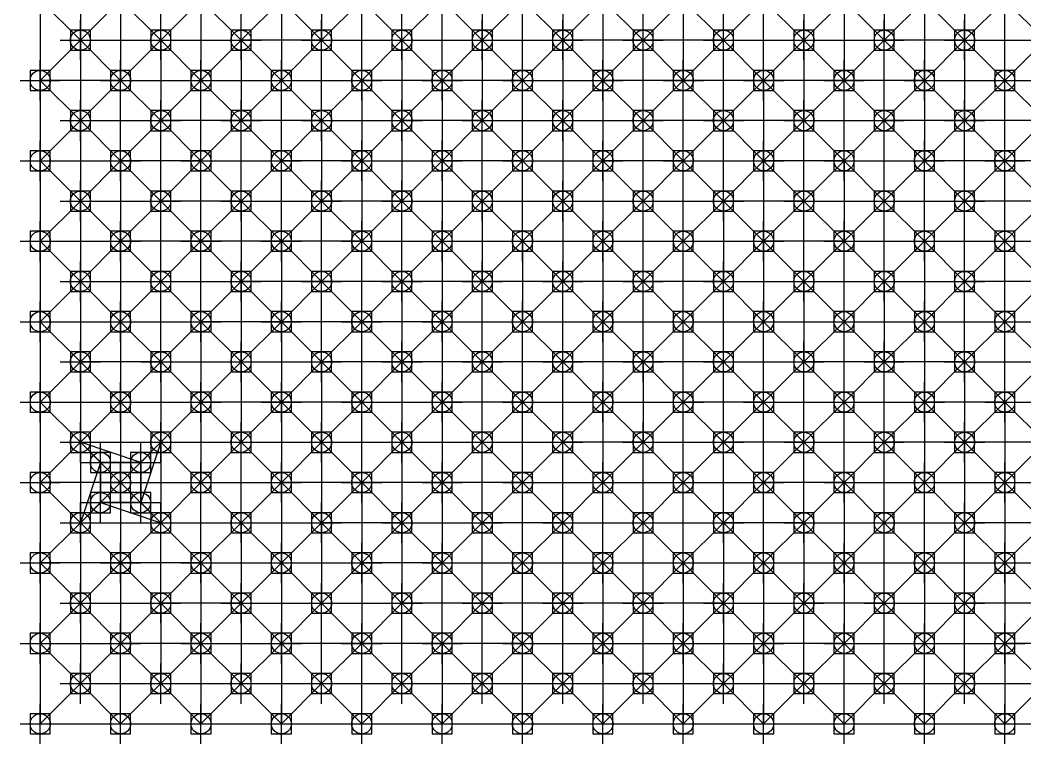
# Model space of a CAD drawing. Header units: inches. Extents: x -4 to 98, y -12 to 138.
# Drawn here: x -4 to 46, y -12 to 24 of the extents above; entities that cross this region are included whole.
import ezdxf

# ---------------------------------------------------------------- set-up
doc = ezdxf.new("R2010")
doc.units = ezdxf.units.IN
doc.header["$MEASUREMENT"] = 0
doc.header["$PDMODE"] = 98
doc.header["$PDSIZE"] = 1
doc.layers.add('AM_2', color=5, linetype='Continuous', lineweight=30)

msp = doc.modelspace()

# ---------------------------------------------------------------- linework, layer by layer
at = {"layer": 'AM_2', "color": 2}
for p, q in [((-1, 27, 10), (-1, 23, 10)), ((3, 23, 10), (3, 27, 10)), ((7, 23, 10), (7, 27, 10)), ((11, 27, 10), (11, 23, 10)), ((15, 23, 10), (15, 27, 10)), ((19, 27, 10), (19, 23, 10)), ((23, 27, 10), (23, 23, 10)), ((27, 23, 10), (27, 27, 10)), ((31, 23, 10), (31, 27, 10)), ((35, 27, 10), (35, 23, 10)), ((39, 27, 10), (39, 23, 10)), ((43, 27, 10), (43, 23, 10)), ((-1, 23, 10), (-1, 19, 10)), ((-1, 23, 10), (3, 23, 10)), ((3, 23, 10), (3, 19, 10)), ((3, 23, 10), (7, 23, 10)), ((11, 23, 10), (7, 23, 10)), ((7, 23, 10), (7, 19, 10)), ((11, 23, 10), (15, 23, 10)), ((11, 19, 10), (11, 23, 10)), ((15, 23, 10), (15, 19, 10)), ((15, 23, 10), (19, 23, 10)), ((19, 23, 10), (19, 19, 10)), ((19, 23, 10), (23, 23, 10)), ((27, 23, 10), (23, 23, 10)), ((23, 23, 10), (23, 19, 10)), ((31, 23, 10), (27, 23, 10)), ((27, 19, 10), (27, 23, 10)), ((31, 23, 10), (35, 23, 10)), ((31, 19, 10), (31, 23, 10)), ((35, 23, 10), (35, 19, 10)), ((35, 23, 10), (39, 23, 10)), ((43, 23, 10), (39, 23, 10)), ((39, 19, 10), (39, 23, 10)), ((43, 23, 10), (43, 19, 10)), ((43, 23, 10), (47, 23, 10)), ((-1, 19, 10), (-1, 15, 10)), ((-1, 19, 10), (3, 19, 10)), ((7, 19, 10), (3, 19, 10)), ((3, 15, 10), (3, 19, 10)), ((11, 19, 10), (7, 19, 10)), ((7, 15, 10), (7, 19, 10)), ((11, 19, 10), (11, 15, 10)), ((11, 19, 10), (15, 19, 10)), ((19, 19, 10), (15, 19, 10)), ((15, 19, 10), (15, 15, 10)), ((19, 19, 10), (23, 19, 10)), ((19, 15, 10), (19, 19, 10)), ((23, 19, 10), (23, 15, 10)), ((23, 19, 10), (27, 19, 10)), ((31, 19, 10), (27, 19, 10)), ((27, 15, 10), (27, 19, 10)), ((35, 19, 10), (31, 19, 10)), ((31, 15, 10), (31, 19, 10)), ((35, 19, 10), (39, 19, 10)), ((35, 15, 10), (35, 19, 10)), ((43, 19, 10), (39, 19, 10)), ((39, 15, 10), (39, 19, 10)), ((47, 19, 10), (43, 19, 10)), ((43, 15, 10), (43, 19, 10)), ((-1, 15, 10), (-1, 11, 10)), ((-1, 15, 10), (3, 15, 10)), ((7, 15, 10), (3, 15, 10)), ((3, 11, 10), (3, 15, 10)), ((7, 15, 10), (7, 11, 10)), ((7, 15, 10), (11, 15, 10)), ((15, 15, 10), (11, 15, 10)), ((11, 11, 10), (11, 15, 10)), ((15, 15, 10), (19, 15, 10)), ((15, 11, 10), (15, 15, 10)), ((19, 15, 10), (19, 11, 10)), ((19, 15, 10), (23, 15, 10)), ((23, 15, 10), (23, 11, 10)), ((23, 15, 10), (27, 15, 10)), ((27, 15, 10), (31, 15, 10)), ((27, 11, 10), (27, 15, 10)), ((35, 15, 10), (31, 15, 10)), ((31, 15, 10), (31, 11, 10)), ((35, 15, 10), (39, 15, 10)), ((35, 11, 10), (35, 15, 10)), ((39, 15, 10), (43, 15, 10)), ((39, 11, 10), (39, 15, 10)), ((47, 15, 10), (43, 15, 10)), ((43, 11, 10), (43, 15, 10)), ((-1, 11, 10), (-1, 7, 10)), ((-1, 11, 10), (3, 11, 10)), ((3, 11, 10), (7, 11, 10)), ((3, 7, 10), (3, 11, 10)), ((11, 11, 10), (7, 11, 10)), ((7, 11, 10), (7, 7, 10)), ((15, 11, 10), (11, 11, 10)), ((11, 7, 10), (11, 11, 10)), ((19, 11, 10), (15, 11, 10)), ((15, 11, 10), (15, 7, 10)), ((23, 11, 10), (19, 11, 10)), ((19, 7, 10), (19, 11, 10)), ((27, 11, 10), (23, 11, 10)), ((23, 7, 10), (23, 11, 10)), ((31, 11, 10), (27, 11, 10)), ((27, 7, 10), (27, 11, 10)), ((31, 11, 10), (35, 11, 10)), ((31, 7, 10), (31, 11, 10)), ((35, 11, 10), (35, 7, 10)), ((35, 11, 10), (39, 11, 10)), ((39, 11, 10), (39, 7, 10)), ((39, 11, 10), (43, 11, 10)), ((47, 11, 10), (43, 11, 10)), ((43, 7, 10), (43, 11, 10)), ((3, 7, 10), (-1, 7, 10)), ((-1, 7, 10), (-1, 3, 10)), ((3, 7, 10), (3, 3, 10)), ((3, 7, 10), (7, 7, 10)), ((7, 7, 10), (7, 3, 10)), ((7, 7, 10), (11, 7, 10)), ((15, 7, 10), (11, 7, 10)), ((11, 7, 10), (11, 3, 10)), ((19, 7, 10), (15, 7, 10)), ((15, 7, 10), (15, 3, 10)), ((23, 7, 10), (19, 7, 10)), ((19, 3, 10), (19, 7, 10)), ((27, 7, 10), (23, 7, 10)), ((23, 3, 10), (23, 7, 10)), ((31, 7, 10), (27, 7, 10)), ((27, 7, 10), (27, 3, 10)), ((31, 7, 10), (35, 7, 10)), ((31, 3, 10), (31, 7, 10)), ((39, 7, 10), (35, 7, 10)), ((35, 3, 10), (35, 7, 10)), ((43, 7, 10), (39, 7, 10)), ((39, 3, 10), (39, 7, 10)), ((43, 7, 10), (43, 3, 10)), ((43, 7, 10), (47, 7, 10)), ((-1, 3, 10), (-1, -1, 10)), ((-1, 3, 10), (3, 3, 10)), ((3, 3, 10), (3, -1, 10)), ((3, 3, 10), (7, 3, 10)), ((7, 3, 10), (11, 3, 10)), ((7, -1, 10), (7, 3, 10)), ((11, 3, 10), (11, -1, 10)), ((11, 3, 10), (15, 3, 10)), ((15, 3, 10), (15, -1, 10)), ((15, 3, 10), (19, 3, 10)), ((19, 3, 10), (23, 3, 10)), ((19, -1, 10), (19, 3, 10)), ((27, 3, 10), (23, 3, 10)), ((23, -1, 10), (23, 3, 10)), ((27, 3, 10), (31, 3, 10)), ((27, -1, 10), (27, 3, 10)), ((35, 3, 10), (31, 3, 10)), ((31, -1, 10), (31, 3, 10)), ((35, 3, 10), (39, 3, 10)), ((35, -1, 10), (35, 3, 10)), ((43, 3, 10), (39, 3, 10)), ((39, -1, 10), (39, 3, 10)), ((47, 3, 10), (43, 3, 10)), ((43, 3, 10), (43, -1, 10)), ((-1, -1, 10), (-1, -5, 10)), ((-1, -1, 10), (3, -1, 10)), ((3, -1, 10), (7, -1, 10)), ((3, -5, 10), (3, -1, 10)), ((7, -1, 10), (7, -5, 10)), ((7, -1, 10), (11, -1, 10)), ((15, -1, 10), (11, -1, 10)), ((11, -1, 10), (11, -5, 10)), ((15, -1, 10), (15, -5, 10)), ((15, -1, 10), (19, -1, 10)), ((23, -1, 10), (19, -1, 10)), ((19, -5, 10), (19, -1, 10)), ((23, -1, 10), (27, -1, 10)), ((23, -5, 10), (23, -1, 10)), ((27, -1, 10), (31, -1, 10)), ((27, -5, 10), (27, -1, 10)), ((35, -1, 10), (31, -1, 10)), ((31, -1, 10), (31, -5, 10)), ((35, -1, 10), (35, -5, 10)), ((35, -1, 10), (39, -1, 10)), ((39, -1, 10), (43, -1, 10)), ((39, -5, 10), (39, -1, 10)), ((47, -1, 10), (43, -1, 10)), ((43, -5, 10), (43, -1, 10)), ((-1, -5, 10), (-1, -9, 10)), ((-1, -5, 10), (3, -5, 10)), ((7, -5, 10), (3, -5, 10)), ((3, -5, 10), (3, -9, 10)), ((7, -5, 10), (7, -9, 10)), ((7, -5, 10), (11, -5, 10)), ((11, -5, 10), (15, -5, 10)), ((11, -9, 10), (11, -5, 10)), ((19, -5, 10), (15, -5, 10)), ((15, -9, 10), (15, -5, 10)), ((23, -5, 10), (19, -5, 10)), ((19, -9, 10), (19, -5, 10)), ((27, -5, 10), (23, -5, 10)), ((23, -9, 10), (23, -5, 10)), ((31, -5, 10), (27, -5, 10)), ((27, -9, 10), (27, -5, 10)), ((31, -5, 10), (31, -9, 10)), ((31, -5, 10), (35, -5, 10)), ((39, -5, 10), (35, -5, 10)), ((35, -9, 10), (35, -5, 10)), ((39, -5, 10), (43, -5, 10)), ((39, -9, 10), (39, -5, 10)), ((47, -5, 10), (43, -5, 10)), ((43, -9, 10), (43, -5, 10)), ((-1, -9, 10), (3, -9, 10)), ((3, -9, 10), (7, -9, 10)), ((7, -9, 10), (11, -9, 10)), ((11, -9, 10), (15, -9, 10)), ((15, -9, 10), (19, -9, 10)), ((19, -9, 10), (23, -9, 10)), ((23, -9, 10), (27, -9, 10)), ((27, -9, 10), (31, -9, 10)), ((31, -9, 10), (35, -9, 10)), ((35, -9, 10), (39, -9, 10)), ((39, -9, 10), (43, -9, 10)), ((43, -9, 10), (47, -9, 10))]:
    msp.add_line(p, q, dxfattribs=at)
at = {"layer": 'AM_2', "color": 1}
for p, q in [((-1, 23, 10), (-3, 25, 12)), ((1, 25, 12), (-1, 23, 10)), ((3, 23, 10), (1, 25, 12)), ((5, 25, 12), (3, 23, 10)), ((7, 23, 10), (5, 25, 12)), ((9, 25, 12), (7, 23, 10)), ((11, 23, 10), (9, 25, 12)), ((13, 25, 12), (11, 23, 10)), ((15, 23, 10), (13, 25, 12)), ((17, 25, 12), (15, 23, 10)), ((19, 23, 10), (17, 25, 12)), ((21, 25, 12), (19, 23, 10)), ((23, 23, 10), (21, 25, 12)), ((25, 25, 12), (23, 23, 10)), ((27, 23, 10), (25, 25, 12)), ((29, 25, 12), (27, 23, 10)), ((31, 23, 10), (29, 25, 12)), ((33, 25, 12), (31, 23, 10)), ((35, 23, 10), (33, 25, 12)), ((37, 25, 12), (35, 23, 10)), ((39, 23, 10), (37, 25, 12)), ((41, 25, 12), (39, 23, 10)), ((43, 23, 10), (41, 25, 12)), ((45, 25, 12), (43, 23, 10)), ((47, 23, 10), (45, 25, 12)), ((-1, 23, 10), (-3, 21, 12)), ((1, 21, 12), (-1, 23, 10)), ((3, 23, 10), (1, 21, 12)), ((5, 21, 12), (3, 23, 10)), ((7, 23, 10), (5, 21, 12)), ((9, 21, 12), (7, 23, 10)), ((11, 23, 10), (9, 21, 12)), ((13, 21, 12), (11, 23, 10)), ((15, 23, 10), (13, 21, 12)), ((17, 21, 12), (15, 23, 10)), ((19, 23, 10), (17, 21, 12)), ((21, 21, 12), (19, 23, 10)), ((23, 23, 10), (21, 21, 12)), ((25, 21, 12), (23, 23, 10)), ((27, 23, 10), (25, 21, 12)), ((29, 21, 12), (27, 23, 10)), ((31, 23, 10), (29, 21, 12)), ((33, 21, 12), (31, 23, 10)), ((35, 23, 10), (33, 21, 12)), ((37, 21, 12), (35, 23, 10)), ((39, 23, 10), (37, 21, 12)), ((41, 21, 12), (39, 23, 10)), ((43, 23, 10), (41, 21, 12)), ((45, 21, 12), (43, 23, 10)), ((47, 23, 10), (45, 21, 12)), ((-1, 19, 10), (-3, 21, 12)), ((1, 21, 12), (-1, 19, 10)), ((3, 19, 10), (1, 21, 12)), ((5, 21, 12), (3, 19, 10)), ((7, 19, 10), (5, 21, 12)), ((9, 21, 12), (7, 19, 10)), ((11, 19, 10), (9, 21, 12)), ((13, 21, 12), (11, 19, 10)), ((15, 19, 10), (13, 21, 12)), ((17, 21, 12), (15, 19, 10)), ((19, 19, 10), (17, 21, 12)), ((21, 21, 12), (19, 19, 10)), ((23, 19, 10), (21, 21, 12)), ((25, 21, 12), (23, 19, 10)), ((27, 19, 10), (25, 21, 12)), ((29, 21, 12), (27, 19, 10)), ((31, 19, 10), (29, 21, 12)), ((33, 21, 12), (31, 19, 10)), ((35, 19, 10), (33, 21, 12)), ((37, 21, 12), (35, 19, 10)), ((39, 19, 10), (37, 21, 12)), ((41, 21, 12), (39, 19, 10)), ((43, 19, 10), (41, 21, 12)), ((45, 21, 12), (43, 19, 10)), ((47, 19, 10), (45, 21, 12)), ((-1, 19, 10), (-3, 17, 12)), ((1, 17, 12), (-1, 19, 10)), ((3, 19, 10), (1, 17, 12)), ((5, 17, 12), (3, 19, 10)), ((7, 19, 10), (5, 17, 12)), ((9, 17, 12), (7, 19, 10)), ((11, 19, 10), (9, 17, 12)), ((13, 17, 12), (11, 19, 10)), ((15, 19, 10), (13, 17, 12)), ((17, 17, 12), (15, 19, 10)), ((19, 19, 10), (17, 17, 12)), ((21, 17, 12), (19, 19, 10)), ((23, 19, 10), (21, 17, 12)), ((25, 17, 12), (23, 19, 10)), ((27, 19, 10), (25, 17, 12)), ((29, 17, 12), (27, 19, 10)), ((31, 19, 10), (29, 17, 12)), ((33, 17, 12), (31, 19, 10)), ((35, 19, 10), (33, 17, 12)), ((37, 17, 12), (35, 19, 10)), ((39, 19, 10), (37, 17, 12)), ((41, 17, 12), (39, 19, 10)), ((43, 19, 10), (41, 17, 12)), ((45, 17, 12), (43, 19, 10)), ((47, 19, 10), (45, 17, 12)), ((-1, 15, 10), (-3, 17, 12)), ((1, 17, 12), (-1, 15, 10)), ((3, 15, 10), (1, 17, 12)), ((5, 17, 12), (3, 15, 10)), ((7, 15, 10), (5, 17, 12)), ((9, 17, 12), (7, 15, 10)), ((11, 15, 10), (9, 17, 12)), ((13, 17, 12), (11, 15, 10)), ((15, 15, 10), (13, 17, 12)), ((17, 17, 12), (15, 15, 10)), ((19, 15, 10), (17, 17, 12)), ((21, 17, 12), (19, 15, 10)), ((23, 15, 10), (21, 17, 12)), ((25, 17, 12), (23, 15, 10)), ((27, 15, 10), (25, 17, 12)), ((29, 17, 12), (27, 15, 10)), ((31, 15, 10), (29, 17, 12)), ((33, 17, 12), (31, 15, 10)), ((35, 15, 10), (33, 17, 12)), ((37, 17, 12), (35, 15, 10)), ((39, 15, 10), (37, 17, 12)), ((41, 17, 12), (39, 15, 10)), ((43, 15, 10), (41, 17, 12)), ((45, 17, 12), (43, 15, 10)), ((47, 15, 10), (45, 17, 12)), ((-1, 15, 10), (-3, 13, 12)), ((1, 13, 12), (-1, 15, 10)), ((3, 15, 10), (1, 13, 12)), ((5, 13, 12), (3, 15, 10)), ((7, 15, 10), (5, 13, 12)), ((9, 13, 12), (7, 15, 10)), ((11, 15, 10), (9, 13, 12)), ((13, 13, 12), (11, 15, 10)), ((15, 15, 10), (13, 13, 12)), ((17, 13, 12), (15, 15, 10)), ((19, 15, 10), (17, 13, 12)), ((21, 13, 12), (19, 15, 10)), ((23, 15, 10), (21, 13, 12)), ((25, 13, 12), (23, 15, 10)), ((27, 15, 10), (25, 13, 12)), ((29, 13, 12), (27, 15, 10)), ((31, 15, 10), (29, 13, 12)), ((33, 13, 12), (31, 15, 10)), ((35, 15, 10), (33, 13, 12)), ((37, 13, 12), (35, 15, 10)), ((39, 15, 10), (37, 13, 12)), ((41, 13, 12), (39, 15, 10)), ((43, 15, 10), (41, 13, 12)), ((45, 13, 12), (43, 15, 10)), ((47, 15, 10), (45, 13, 12)), ((-1, 11, 10), (-3, 13, 12)), ((1, 13, 12), (-1, 11, 10)), ((3, 11, 10), (1, 13, 12)), ((5, 13, 12), (3, 11, 10)), ((7, 11, 10), (5, 13, 12)), ((9, 13, 12), (7, 11, 10)), ((11, 11, 10), (9, 13, 12)), ((13, 13, 12), (11, 11, 10)), ((15, 11, 10), (13, 13, 12)), ((17, 13, 12), (15, 11, 10)), ((19, 11, 10), (17, 13, 12)), ((21, 13, 12), (19, 11, 10)), ((23, 11, 10), (21, 13, 12)), ((25, 13, 12), (23, 11, 10)), ((27, 11, 10), (25, 13, 12)), ((29, 13, 12), (27, 11, 10)), ((31, 11, 10), (29, 13, 12)), ((33, 13, 12), (31, 11, 10)), ((35, 11, 10), (33, 13, 12)), ((37, 13, 12), (35, 11, 10)), ((39, 11, 10), (37, 13, 12)), ((41, 13, 12), (39, 11, 10)), ((43, 11, 10), (41, 13, 12)), ((45, 13, 12), (43, 11, 10)), ((47, 11, 10), (45, 13, 12)), ((-1, 11, 10), (-3, 9, 12)), ((1, 9, 12), (-1, 11, 10)), ((3, 11, 10), (1, 9, 12)), ((5, 9, 12), (3, 11, 10)), ((7, 11, 10), (5, 9, 12)), ((9, 9, 12), (7, 11, 10)), ((11, 11, 10), (9, 9, 12)), ((13, 9, 12), (11, 11, 10)), ((15, 11, 10), (13, 9, 12)), ((17, 9, 12), (15, 11, 10)), ((19, 11, 10), (17, 9, 12)), ((21, 9, 12), (19, 11, 10)), ((23, 11, 10), (21, 9, 12)), ((25, 9, 12), (23, 11, 10)), ((27, 11, 10), (25, 9, 12)), ((29, 9, 12), (27, 11, 10)), ((31, 11, 10), (29, 9, 12)), ((33, 9, 12), (31, 11, 10)), ((35, 11, 10), (33, 9, 12)), ((37, 9, 12), (35, 11, 10)), ((39, 11, 10), (37, 9, 12)), ((41, 9, 12), (39, 11, 10)), ((43, 11, 10), (41, 9, 12)), ((45, 9, 12), (43, 11, 10)), ((47, 11, 10), (45, 9, 12)), ((-1, 7, 10), (-3, 9, 12)), ((1, 9, 12), (-1, 7, 10)), ((3, 7, 10), (1, 9, 12)), ((5, 9, 12), (3, 7, 10)), ((7, 7, 10), (5, 9, 12)), ((9, 9, 12), (7, 7, 10)), ((11, 7, 10), (9, 9, 12)), ((13, 9, 12), (11, 7, 10)), ((15, 7, 10), (13, 9, 12)), ((17, 9, 12), (15, 7, 10)), ((19, 7, 10), (17, 9, 12)), ((21, 9, 12), (19, 7, 10)), ((23, 7, 10), (21, 9, 12)), ((25, 9, 12), (23, 7, 10)), ((27, 7, 10), (25, 9, 12)), ((29, 9, 12), (27, 7, 10)), ((31, 7, 10), (29, 9, 12)), ((33, 9, 12), (31, 7, 10)), ((35, 7, 10), (33, 9, 12)), ((37, 9, 12), (35, 7, 10)), ((39, 7, 10), (37, 9, 12)), ((41, 9, 12), (39, 7, 10)), ((43, 7, 10), (41, 9, 12)), ((45, 9, 12), (43, 7, 10)), ((47, 7, 10), (45, 9, 12)), ((-1, 7, 10), (-3, 5, 12)), ((1, 5, 12), (-1, 7, 10)), ((3, 7, 10), (1, 5, 12)), ((5, 5, 12), (3, 7, 10)), ((7, 7, 10), (5, 5, 12)), ((9, 5, 12), (7, 7, 10)), ((11, 7, 10), (9, 5, 12)), ((13, 5, 12), (11, 7, 10)), ((15, 7, 10), (13, 5, 12)), ((17, 5, 12), (15, 7, 10)), ((19, 7, 10), (17, 5, 12)), ((21, 5, 12), (19, 7, 10)), ((23, 7, 10), (21, 5, 12)), ((25, 5, 12), (23, 7, 10)), ((27, 7, 10), (25, 5, 12)), ((29, 5, 12), (27, 7, 10)), ((31, 7, 10), (29, 5, 12)), ((33, 5, 12), (31, 7, 10)), ((35, 7, 10), (33, 5, 12)), ((37, 5, 12), (35, 7, 10)), ((39, 7, 10), (37, 5, 12)), ((41, 5, 12), (39, 7, 10)), ((43, 7, 10), (41, 5, 12)), ((45, 5, 12), (43, 7, 10)), ((47, 7, 10), (45, 5, 12)), ((-1, 3, 10), (-3, 5, 12)), ((1, 5, 12), (-1, 3, 10)), ((3, 3, 10), (1, 5, 12)), ((5, 5, 12), (3, 3, 10)), ((7, 3, 10), (5, 5, 12)), ((9, 5, 12), (7, 3, 10)), ((11, 3, 10), (9, 5, 12)), ((13, 5, 12), (11, 3, 10)), ((15, 3, 10), (13, 5, 12)), ((17, 5, 12), (15, 3, 10)), ((19, 3, 10), (17, 5, 12)), ((21, 5, 12), (19, 3, 10)), ((23, 3, 10), (21, 5, 12)), ((25, 5, 12), (23, 3, 10)), ((27, 3, 10), (25, 5, 12)), ((29, 5, 12), (27, 3, 10)), ((31, 3, 10), (29, 5, 12)), ((33, 5, 12), (31, 3, 10)), ((35, 3, 10), (33, 5, 12)), ((37, 5, 12), (35, 3, 10)), ((39, 3, 10), (37, 5, 12)), ((41, 5, 12), (39, 3, 10)), ((43, 3, 10), (41, 5, 12)), ((45, 5, 12), (43, 3, 10)), ((47, 3, 10), (45, 5, 12)), ((-1, 3, 10), (-3, 1, 12)), ((1, 1, 12), (-1, 3, 10)), ((3, 3, 10), (1, 1, 12)), ((5, 1, 12), (3, 3, 10)), ((7, 3, 10), (5, 1, 12)), ((9, 1, 12), (7, 3, 10)), ((11, 3, 10), (9, 1, 12)), ((13, 1, 12), (11, 3, 10)), ((15, 3, 10), (13, 1, 12)), ((17, 1, 12), (15, 3, 10)), ((19, 3, 10), (17, 1, 12)), ((21, 1, 12), (19, 3, 10)), ((23, 3, 10), (21, 1, 12)), ((25, 1, 12), (23, 3, 10)), ((27, 3, 10), (25, 1, 12)), ((29, 1, 12), (27, 3, 10)), ((31, 3, 10), (29, 1, 12)), ((33, 1, 12), (31, 3, 10)), ((35, 3, 10), (33, 1, 12)), ((37, 1, 12), (35, 3, 10)), ((39, 3, 10), (37, 1, 12)), ((41, 1, 12), (39, 3, 10)), ((43, 3, 10), (41, 1, 12)), ((45, 1, 12), (43, 3, 10)), ((47, 3, 10), (45, 1, 12)), ((-1, -1, 10), (-3, 1, 12)), ((1, 1, 12), (-1, -1, 10)), ((3, -1, 10), (1, 1, 12)), ((5, 1, 12), (3, -1, 10)), ((7, -1, 10), (5, 1, 12)), ((9, 1, 12), (7, -1, 10)), ((11, -1, 10), (9, 1, 12)), ((13, 1, 12), (11, -1, 10)), ((15, -1, 10), (13, 1, 12)), ((17, 1, 12), (15, -1, 10)), ((19, -1, 10), (17, 1, 12)), ((21, 1, 12), (19, -1, 10)), ((23, -1, 10), (21, 1, 12)), ((25, 1, 12), (23, -1, 10)), ((27, -1, 10), (25, 1, 12)), ((29, 1, 12), (27, -1, 10)), ((31, -1, 10), (29, 1, 12)), ((33, 1, 12), (31, -1, 10)), ((35, -1, 10), (33, 1, 12)), ((37, 1, 12), (35, -1, 10)), ((39, -1, 10), (37, 1, 12)), ((41, 1, 12), (39, -1, 10)), ((43, -1, 10), (41, 1, 12)), ((45, 1, 12), (43, -1, 10)), ((47, -1, 10), (45, 1, 12)), ((-1, -1, 10), (-3, -3, 12)), ((1, -3, 12), (-1, -1, 10)), ((3, -1, 10), (1, -3, 12)), ((5, -3, 12), (3, -1, 10)), ((7, -1, 10), (5, -3, 12)), ((9, -3, 12), (7, -1, 10)), ((11, -1, 10), (9, -3, 12)), ((13, -3, 12), (11, -1, 10)), ((15, -1, 10), (13, -3, 12)), ((17, -3, 12), (15, -1, 10)), ((19, -1, 10), (17, -3, 12)), ((21, -3, 12), (19, -1, 10)), ((23, -1, 10), (21, -3, 12)), ((25, -3, 12), (23, -1, 10)), ((27, -1, 10), (25, -3, 12)), ((29, -3, 12), (27, -1, 10)), ((31, -1, 10), (29, -3, 12)), ((33, -3, 12), (31, -1, 10)), ((35, -1, 10), (33, -3, 12)), ((37, -3, 12), (35, -1, 10)), ((39, -1, 10), (37, -3, 12)), ((41, -3, 12), (39, -1, 10)), ((43, -1, 10), (41, -3, 12)), ((45, -3, 12), (43, -1, 10)), ((47, -1, 10), (45, -3, 12)), ((-1, -5, 10), (-3, -3, 12)), ((1, -3, 12), (-1, -5, 10)), ((3, -5, 10), (1, -3, 12)), ((5, -3, 12), (3, -5, 10)), ((7, -5, 10), (5, -3, 12)), ((9, -3, 12), (7, -5, 10)), ((11, -5, 10), (9, -3, 12)), ((13, -3, 12), (11, -5, 10)), ((15, -5, 10), (13, -3, 12)), ((17, -3, 12), (15, -5, 10)), ((19, -5, 10), (17, -3, 12)), ((21, -3, 12), (19, -5, 10)), ((23, -5, 10), (21, -3, 12)), ((25, -3, 12), (23, -5, 10)), ((27, -5, 10), (25, -3, 12)), ((29, -3, 12), (27, -5, 10)), ((31, -5, 10), (29, -3, 12)), ((33, -3, 12), (31, -5, 10)), ((35, -5, 10), (33, -3, 12)), ((37, -3, 12), (35, -5, 10)), ((39, -5, 10), (37, -3, 12)), ((41, -3, 12), (39, -5, 10)), ((43, -5, 10), (41, -3, 12)), ((45, -3, 12), (43, -5, 10)), ((47, -5, 10), (45, -3, 12)), ((-1, -5, 10), (-3, -7, 12)), ((1, -7, 12), (-1, -5, 10)), ((3, -5, 10), (1, -7, 12)), ((5, -7, 12), (3, -5, 10)), ((7, -5, 10), (5, -7, 12)), ((9, -7, 12), (7, -5, 10)), ((11, -5, 10), (9, -7, 12)), ((13, -7, 12), (11, -5, 10)), ((15, -5, 10), (13, -7, 12)), ((17, -7, 12), (15, -5, 10)), ((19, -5, 10), (17, -7, 12)), ((21, -7, 12), (19, -5, 10)), ((23, -5, 10), (21, -7, 12)), ((25, -7, 12), (23, -5, 10)), ((27, -5, 10), (25, -7, 12)), ((29, -7, 12), (27, -5, 10)), ((31, -5, 10), (29, -7, 12)), ((33, -7, 12), (31, -5, 10)), ((35, -5, 10), (33, -7, 12)), ((37, -7, 12), (35, -5, 10)), ((39, -5, 10), (37, -7, 12)), ((41, -7, 12), (39, -5, 10)), ((43, -5, 10), (41, -7, 12)), ((45, -7, 12), (43, -5, 10)), ((47, -5, 10), (45, -7, 12)), ((-1, -9, 10), (-3, -7, 12)), ((1, -7, 12), (-1, -9, 10)), ((3, -9, 10), (1, -7, 12)), ((5, -7, 12), (3, -9, 10)), ((7, -9, 10), (5, -7, 12)), ((9, -7, 12), (7, -9, 10)), ((11, -9, 10), (9, -7, 12)), ((13, -7, 12), (11, -9, 10)), ((15, -9, 10), (13, -7, 12)), ((17, -7, 12), (15, -9, 10)), ((19, -9, 10), (17, -7, 12)), ((21, -7, 12), (19, -9, 10)), ((23, -9, 10), (21, -7, 12)), ((25, -7, 12), (23, -9, 10)), ((27, -9, 10), (25, -7, 12)), ((29, -7, 12), (27, -9, 10)), ((31, -9, 10), (29, -7, 12)), ((33, -7, 12), (31, -9, 10)), ((35, -9, 10), (33, -7, 12)), ((37, -7, 12), (35, -9, 10)), ((39, -9, 10), (37, -7, 12)), ((41, -7, 12), (39, -9, 10)), ((43, -9, 10), (41, -7, 12)), ((45, -7, 12), (43, -9, 10)), ((47, -9, 10), (45, -7, 12)), ((-1, -9, 10), (-3, -11, 12)), ((1, -11, 12), (-1, -9, 10)), ((3, -9, 10), (1, -11, 12)), ((5, -11, 12), (3, -9, 10)), ((7, -9, 10), (5, -11, 12)), ((9, -11, 12), (7, -9, 10)), ((11, -9, 10), (9, -11, 12)), ((13, -11, 12), (11, -9, 10)), ((15, -9, 10), (13, -11, 12)), ((17, -11, 12), (15, -9, 10)), ((19, -9, 10), (17, -11, 12)), ((21, -11, 12), (19, -9, 10)), ((23, -9, 10), (21, -11, 12)), ((25, -11, 12), (23, -9, 10)), ((27, -9, 10), (25, -11, 12)), ((29, -11, 12), (27, -9, 10)), ((31, -9, 10), (29, -11, 12)), ((33, -11, 12), (31, -9, 10)), ((35, -9, 10), (33, -11, 12)), ((37, -11, 12), (35, -9, 10)), ((39, -9, 10), (37, -11, 12)), ((41, -11, 12), (39, -9, 10)), ((43, -9, 10), (41, -11, 12)), ((45, -11, 12), (43, -9, 10)), ((47, -9, 10), (45, -11, 12))]:
    msp.add_line(p, q, dxfattribs=at)
at = {"layer": 'AM_2', "color": 3, "extrusion": (0, -1, 1e-16)}
for p, q in [((-3, 25, 12), (-3, 21, 12)), ((1, 25, 12), (1, 21, 12)), ((5, 25, 12), (5, 21, 12)), ((9, 25, 12), (9, 21, 12)), ((13, 21, 12), (13, 25, 12)), ((17, 21, 12), (17, 25, 12)), ((21, 21, 12), (21, 25, 12)), ((25, 25, 12), (25, 21, 12)), ((29, 25, 12), (29, 21, 12)), ((33, 21, 12), (33, 25, 12)), ((37, 25, 12), (37, 21, 12)), ((41, 25, 12), (41, 21, 12)), ((45, 21, 12), (45, 25, 12)), ((1, 21, 12), (-3, 21, 12)), ((-3, 21, 12), (-3, 17, 12)), ((1, 21, 12), (5, 21, 12)), ((1, 17, 12), (1, 21, 12)), ((5, 21, 12), (9, 21, 12)), ((5, 17, 12), (5, 21, 12)), ((9, 21, 12), (13, 21, 12)), ((9, 17, 12), (9, 21, 12)), ((17, 21, 12), (13, 21, 12)), ((13, 21, 12), (13, 17, 12)), ((21, 21, 12), (17, 21, 12)), ((17, 21, 12), (17, 17, 12)), ((21, 21, 12), (25, 21, 12)), ((21, 17, 12), (21, 21, 12)), ((29, 21, 12), (25, 21, 12)), ((25, 21, 12), (25, 17, 12)), ((33, 21, 12), (29, 21, 12)), ((29, 17, 12), (29, 21, 12)), ((37, 21, 12), (33, 21, 12)), ((33, 21, 12), (33, 17, 12)), ((41, 21, 12), (37, 21, 12)), ((37, 17, 12), (37, 21, 12)), ((41, 21, 12), (41, 17, 12)), ((41, 21, 12), (45, 21, 12)), ((45, 21, 12), (49, 21, 12)), ((45, 17, 12), (45, 21, 12)), ((-3, 17, 12), (-3, 13, 12)), ((-3, 17, 12), (1, 17, 12)), ((5, 17, 12), (1, 17, 12)), ((1, 17, 12), (1, 13, 12)), ((5, 17, 12), (9, 17, 12)), ((5, 13, 12), (5, 17, 12)), ((13, 17, 12), (9, 17, 12)), ((9, 13, 12), (9, 17, 12)), ((13, 17, 12), (13, 13, 12)), ((13, 17, 12), (17, 17, 12)), ((21, 17, 12), (17, 17, 12)), ((17, 17, 12), (17, 13, 12)), ((21, 17, 12), (25, 17, 12)), ((21, 13, 12), (21, 17, 12)), ((29, 17, 12), (25, 17, 12)), ((25, 17, 12), (25, 13, 12)), ((29, 17, 12), (33, 17, 12)), ((29, 13, 12), (29, 17, 12)), ((37, 17, 12), (33, 17, 12)), ((33, 17, 12), (33, 13, 12)), ((37, 17, 12), (37, 13, 12)), ((37, 17, 12), (41, 17, 12)), ((45, 17, 12), (41, 17, 12)), ((41, 13, 12), (41, 17, 12)), ((49, 17, 12), (45, 17, 12)), ((45, 13, 12), (45, 17, 12)), ((-3, 13, 12), (-3, 9, 12)), ((-3, 13, 12), (1, 13, 12)), ((5, 13, 12), (1, 13, 12)), ((1, 13, 12), (1, 9, 12)), ((9, 13, 12), (5, 13, 12)), ((5, 9, 12), (5, 13, 12)), ((13, 13, 12), (9, 13, 12)), ((9, 13, 12), (9, 9, 12)), ((13, 13, 12), (17, 13, 12)), ((13, 9, 12), (13, 13, 12)), ((17, 13, 12), (17, 9, 12)), ((17, 13, 12), (21, 13, 12)), ((21, 13, 12), (21, 9, 12)), ((21, 13, 12), (25, 13, 12)), ((25, 13, 12), (25, 9, 12)), ((25, 13, 12), (29, 13, 12)), ((29, 13, 12), (33, 13, 12)), ((29, 9, 12), (29, 13, 12)), ((37, 13, 12), (33, 13, 12)), ((33, 13, 12), (33, 9, 12)), ((37, 13, 12), (41, 13, 12)), ((37, 9, 12), (37, 13, 12)), ((41, 13, 12), (41, 9, 12)), ((41, 13, 12), (45, 13, 12)), ((45, 13, 12), (49, 13, 12)), ((45, 9, 12), (45, 13, 12)), ((-3, 9, 12), (-3, 5, 12)), ((-3, 9, 12), (1, 9, 12)), ((1, 9, 12), (1, 5, 12)), ((1, 9, 12), (5, 9, 12)), ((9, 9, 12), (5, 9, 12)), ((5, 9, 12), (5, 5, 12)), ((13, 9, 12), (9, 9, 12)), ((9, 9, 12), (9, 5, 12)), ((17, 9, 12), (13, 9, 12)), ((13, 5, 12), (13, 9, 12)), ((17, 9, 12), (17, 5, 12)), ((17, 9, 12), (21, 9, 12)), ((21, 9, 12), (25, 9, 12)), ((21, 5, 12), (21, 9, 12)), ((25, 9, 12), (25, 5, 12)), ((25, 9, 12), (29, 9, 12)), ((29, 9, 12), (33, 9, 12)), ((29, 5, 12), (29, 9, 12)), ((33, 9, 12), (37, 9, 12)), ((33, 5, 12), (33, 9, 12)), ((37, 9, 12), (41, 9, 12)), ((37, 5, 12), (37, 9, 12)), ((41, 9, 12), (41, 5, 12)), ((41, 9, 12), (45, 9, 12)), ((45, 9, 12), (49, 9, 12)), ((45, 5, 12), (45, 9, 12)), ((-3, 5, 12), (-3, 1, 12)), ((-3, 5, 12), (1, 5, 12)), ((1, 5, 12), (1, 1, 12)), ((1, 5, 12), (5, 5, 12)), ((9, 5, 12), (5, 5, 12)), ((5, 5, 12), (5, 1, 12)), ((13, 5, 12), (9, 5, 12)), ((9, 5, 12), (9, 1, 12)), ((13, 5, 12), (17, 5, 12)), ((13, 1, 12), (13, 5, 12)), ((21, 5, 12), (17, 5, 12)), ((17, 5, 12), (17, 1, 12)), ((21, 5, 12), (25, 5, 12)), ((21, 1, 12), (21, 5, 12)), ((25, 5, 12), (25, 1, 12)), ((25, 5, 12), (29, 5, 12)), ((33, 5, 12), (29, 5, 12)), ((29, 1, 12), (29, 5, 12)), ((33, 5, 12), (37, 5, 12)), ((33, 1, 12), (33, 5, 12)), ((37, 5, 12), (41, 5, 12)), ((37, 1, 12), (37, 5, 12)), ((45, 5, 12), (41, 5, 12)), ((41, 5, 12), (41, 1, 12)), ((45, 5, 12), (45, 1, 12)), ((45, 5, 12), (49, 5, 12)), ((1, 1, 12), (-3, 1, 12)), ((-3, 1, 12), (-3, -3, 12)), ((1, 1, 12), (1, -3, 12)), ((1, 1, 12), (5, 1, 12)), ((5, 1, 12), (9, 1, 12)), ((5, -3, 12), (5, 1, 12)), ((13, 1, 12), (9, 1, 12)), ((9, 1, 12), (9, -3, 12)), ((17, 1, 12), (13, 1, 12)), ((13, 1, 12), (13, -3, 12)), ((21, 1, 12), (17, 1, 12)), ((17, 1, 12), (17, -3, 12)), ((21, 1, 12), (25, 1, 12)), ((21, -3, 12), (21, 1, 12)), ((25, 1, 12), (29, 1, 12)), ((25, -3, 12), (25, 1, 12)), ((29, 1, 12), (33, 1, 12)), ((29, -3, 12), (29, 1, 12)), ((37, 1, 12), (33, 1, 12)), ((33, -3, 12), (33, 1, 12)), ((37, 1, 12), (37, -3, 12)), ((37, 1, 12), (41, 1, 12)), ((41, 1, 12), (45, 1, 12)), ((41, -3, 12), (41, 1, 12)), ((45, 1, 12), (45, -3, 12)), ((45, 1, 12), (49, 1, 12)), ((1, -3, 12), (-3, -3, 12)), ((-3, -3, 12), (-3, -7, 12)), ((5, -3, 12), (1, -3, 12)), ((1, -3, 12), (1, -7, 12)), ((5, -3, 12), (5, -7, 12)), ((5, -3, 12), (9, -3, 12)), ((9, -3, 12), (9, -7, 12)), ((9, -3, 12), (13, -3, 12)), ((17, -3, 12), (13, -3, 12)), ((13, -3, 12), (13, -7, 12)), ((17, -3, 12), (21, -3, 12)), ((17, -7, 12), (17, -3, 12)), ((21, -3, 12), (25, -3, 12)), ((21, -7, 12), (21, -3, 12)), ((25, -3, 12), (25, -7, 12)), ((25, -3, 12), (29, -3, 12)), ((29, -3, 12), (29, -7, 12)), ((29, -3, 12), (33, -3, 12)), ((33, -3, 12), (33, -7, 12)), ((33, -3, 12), (37, -3, 12)), ((37, -3, 12), (37, -7, 12)), ((37, -3, 12), (41, -3, 12)), ((41, -3, 12), (41, -7, 12)), ((41, -3, 12), (45, -3, 12)), ((45, -3, 12), (45, -7, 12)), ((45, -3, 12), (49, -3, 12)), ((-3, -7, 12), (-3, -11, 12)), ((-3, -7, 12), (1, -7, 12)), ((5, -7, 12), (1, -7, 12)), ((1, -11, 12), (1, -7, 12)), ((5, -7, 12), (5, -11, 12)), ((5, -7, 12), (9, -7, 12)), ((13, -7, 12), (9, -7, 12)), ((9, -7, 12), (9, -11, 12)), ((17, -7, 12), (13, -7, 12)), ((13, -11, 12), (13, -7, 12)), ((21, -7, 12), (17, -7, 12)), ((17, -7, 12), (17, -11, 12)), ((21, -7, 12), (25, -7, 12)), ((21, -11, 12), (21, -7, 12)), ((25, -7, 12), (25, -11, 12)), ((25, -7, 12), (29, -7, 12)), ((29, -7, 12), (29, -11, 12)), ((29, -7, 12), (33, -7, 12)), ((37, -7, 12), (33, -7, 12)), ((33, -7, 12), (33, -11, 12)), ((37, -7, 12), (41, -7, 12)), ((37, -11, 12), (37, -7, 12)), ((41, -7, 12), (45, -7, 12)), ((41, -11, 12), (41, -7, 12)), ((49, -7, 12), (45, -7, 12)), ((45, -7, 12), (45, -11, 12)), ((-3, -11, 12), (1, -11, 12)), ((1, -11, 12), (5, -11, 12)), ((5, -11, 12), (9, -11, 12)), ((9, -11, 12), (13, -11, 12)), ((13, -11, 12), (17, -11, 12)), ((17, -11, 12), (21, -11, 12)), ((21, -11, 12), (25, -11, 12)), ((25, -11, 12), (29, -11, 12)), ((29, -11, 12), (33, -11, 12)), ((33, -11, 12), (37, -11, 12)), ((37, -11, 12), (41, -11, 12)), ((41, -11, 12), (45, -11, 12)), ((45, -11, 12), (49, -11, 12))]:
    msp.add_line(p, q, dxfattribs=at)
at = {"layer": 'AM_2', "color": 5, "extrusion": (0, 1, -1e-16)}
for p, q in [((-1, 3, 10), (0, 2, 8)), ((2, 2, 8), (-1, 3, 10)), ((2, 2, 8), (3, 3, 10)), ((3, 3, 10), (2, 0, 8)), ((0, 2, 8), (-1, -1, 10)), ((0, 0, 8), (-1, -1, 10)), ((2, 0, 8), (0, 0, 8)), ((2, 0, 6), (0, 0, 6)), ((2, 0, 4), (0, 0, 4)), ((2, 0, 2), (0, 0, 2)), ((2, 0, 8), (0, 0, 6)), ((0, 0, 6), (2, 0, 4)), ((2, 0, 4), (0, 0, 2)), ((0, 0, 2), (2, 0)), ((0, 0, 8), (2, 0, 6)), ((2, 0, 6), (0, 0, 4)), ((0, 0, 4), (2, 0, 2)), ((2, 0, 2), (0, 0)), ((0, 0, 8), (3, -1, 10)), ((2, 0, 8), (3, -1, 10))]:
    msp.add_line(p, q, dxfattribs=at)
at = {"layer": 'AM_2', "color": 5, "extrusion": (1, 0, 2e-16)}
for p, q in [((0, 0, 8), (0, 2, 8)), ((0, 0, 6), (0, 2, 6)), ((0, 0, 4), (0, 2, 4)), ((0, 0, 2), (0, 2, 2)), ((0, 0, 8), (0, 2, 6)), ((0, 2, 6), (0, 0, 4)), ((0, 0, 4), (0, 2, 2)), ((0, 2, 2), (0, 0)), ((0, 2, 8), (0, 0, 6)), ((0, 0, 6), (0, 2, 4)), ((0, 2, 4), (0, 0, 2)), ((0, 0, 2), (0, 2))]:
    msp.add_line(p, q, dxfattribs=at)
at = {"layer": 'AM_2', "color": 5, "extrusion": (1.8e-15, -1, 1e-16)}
for p, q in [((2, 2, 8), (0, 2, 8)), ((2, 2, 6), (0, 2, 6)), ((2, 2, 4), (0, 2, 4)), ((2, 2, 2), (0, 2, 2)), ((2, 2, 8), (0, 2, 6)), ((0, 2, 6), (2, 2, 4)), ((2, 2, 4), (0, 2, 2)), ((0, 2, 2), (2, 2)), ((0, 2, 8), (2, 2, 6)), ((2, 2, 6), (0, 2, 4)), ((0, 2, 4), (2, 2, 2)), ((2, 2, 2), (0, 2))]:
    msp.add_line(p, q, dxfattribs=at)
at = {"layer": 'AM_2', "color": 5}
for p, q in [((0, 2, 8), (0, 2, 6)), ((0, 2, 6), (0, 2, 4)), ((0, 2, 4), (0, 2, 2)), ((0, 2, 2), (0, 2)), ((2, 2, 8), (2, 2, 6)), ((2, 2, 6), (2, 2, 4)), ((2, 2, 4), (2, 2, 2)), ((2, 2, 2), (2, 2)), ((0, 0, 8), (0, 0, 6)), ((0, 0, 6), (0, 0, 4)), ((0, 0, 4), (0, 0, 2)), ((0, 0, 2), (0, 0)), ((2, 0, 8), (2, 0, 6)), ((2, 0, 6), (2, 0, 4)), ((2, 0, 4), (2, 0, 2)), ((2, 0, 2), (2, 0))]:
    msp.add_line(p, q, dxfattribs=at)
at = {"layer": 'AM_2', "color": 5, "extrusion": (-1, -1.6e-15, -2e-16)}
for p, q in [((2, 0, 8), (2, 2, 8)), ((2, 0, 6), (2, 2, 6)), ((2, 0, 4), (2, 2, 4)), ((2, 0, 2), (2, 2, 2)), ((2, 0, 8), (2, 2, 6)), ((2, 2, 6), (2, 0, 4)), ((2, 0, 4), (2, 2, 2)), ((2, 2, 2), (2, 0)), ((2, 2, 8), (2, 0, 6)), ((2, 0, 6), (2, 2, 4)), ((2, 2, 4), (2, 0, 2)), ((2, 0, 2), (2, 2))]:
    msp.add_line(p, q, dxfattribs=at)
at = {"layer": 'AM_2', "color": 132, "extrusion": (0, 0, -1)}
for p in [(-1, 23, 10), (3, 23, 10), (7, 23, 10), (11, 23, 10), (15, 23, 10), (19, 23, 10), (23, 23, 10), (27, 23, 10), (31, 23, 10), (35, 23, 10), (39, 23, 10), (43, 23, 10), (-1, 19, 10), (3, 19, 10), (7, 19, 10), (11, 19, 10), (15, 19, 10), (19, 19, 10), (23, 19, 10), (27, 19, 10), (31, 19, 10), (35, 19, 10), (39, 19, 10), (43, 19, 10), (-1, 15, 10), (3, 15, 10), (7, 15, 10), (11, 15, 10), (15, 15, 10), (19, 15, 10), (23, 15, 10), (27, 15, 10), (31, 15, 10), (35, 15, 10), (39, 15, 10), (43, 15, 10), (-1, 11, 10), (3, 11, 10), (7, 11, 10), (11, 11, 10), (15, 11, 10), (19, 11, 10), (23, 11, 10), (27, 11, 10), (31, 11, 10), (35, 11, 10), (39, 11, 10), (43, 11, 10), (-1, 7, 10), (3, 7, 10), (7, 7, 10), (11, 7, 10), (15, 7, 10), (19, 7, 10), (23, 7, 10), (27, 7, 10), (31, 7, 10), (35, 7, 10), (39, 7, 10), (43, 7, 10), (-1, 3, 10), (3, 3, 10), (7, 3, 10), (11, 3, 10), (15, 3, 10), (19, 3, 10), (23, 3, 10), (27, 3, 10), (31, 3, 10), (35, 3, 10), (39, 3, 10), (43, 3, 10), (-1, -1, 10), (3, -1, 10), (7, -1, 10), (11, -1, 10), (15, -1, 10), (19, -1, 10), (23, -1, 10), (27, -1, 10), (31, -1, 10), (35, -1, 10), (39, -1, 10), (43, -1, 10), (-1, -5, 10), (3, -5, 10), (7, -5, 10), (11, -5, 10), (15, -5, 10), (19, -5, 10), (23, -5, 10), (27, -5, 10), (31, -5, 10), (35, -5, 10), (39, -5, 10), (43, -5, 10), (-1, -9, 10), (3, -9, 10), (7, -9, 10), (11, -9, 10), (15, -9, 10), (19, -9, 10), (23, -9, 10), (27, -9, 10), (31, -9, 10), (35, -9, 10), (39, -9, 10), (43, -9, 10)]:
    msp.add_point(p, dxfattribs=at)
at = {"layer": 'AM_2', "color": 30}
for p in [(-3, 21, 12), (1, 21, 12), (5, 21, 12), (9, 21, 12), (13, 21, 12), (17, 21, 12), (21, 21, 12), (25, 21, 12), (29, 21, 12), (33, 21, 12), (37, 21, 12), (41, 21, 12), (45, 21, 12), (-3, 17, 12), (1, 17, 12), (5, 17, 12), (9, 17, 12), (13, 17, 12), (17, 17, 12), (21, 17, 12), (25, 17, 12), (29, 17, 12), (33, 17, 12), (37, 17, 12), (41, 17, 12), (45, 17, 12), (-3, 13, 12), (1, 13, 12), (5, 13, 12), (9, 13, 12), (13, 13, 12), (17, 13, 12), (21, 13, 12), (25, 13, 12), (29, 13, 12), (33, 13, 12), (37, 13, 12), (41, 13, 12), (45, 13, 12), (-3, 9, 12), (1, 9, 12), (5, 9, 12), (9, 9, 12), (13, 9, 12), (17, 9, 12), (21, 9, 12), (25, 9, 12), (29, 9, 12), (33, 9, 12), (37, 9, 12), (41, 9, 12), (45, 9, 12), (-3, 5, 12), (1, 5, 12), (5, 5, 12), (9, 5, 12), (13, 5, 12), (17, 5, 12), (21, 5, 12), (25, 5, 12), (29, 5, 12), (33, 5, 12), (37, 5, 12), (41, 5, 12), (45, 5, 12), (-3, 1, 12), (1, 1, 12), (5, 1, 12), (9, 1, 12), (13, 1, 12), (17, 1, 12), (21, 1, 12), (25, 1, 12), (29, 1, 12), (33, 1, 12), (37, 1, 12), (41, 1, 12), (45, 1, 12), (-3, -3, 12), (1, -3, 12), (5, -3, 12), (9, -3, 12), (13, -3, 12), (17, -3, 12), (21, -3, 12), (25, -3, 12), (29, -3, 12), (33, -3, 12), (37, -3, 12), (41, -3, 12), (45, -3, 12), (-3, -7, 12), (1, -7, 12), (5, -7, 12), (9, -7, 12), (13, -7, 12), (17, -7, 12), (21, -7, 12), (25, -7, 12), (29, -7, 12), (33, -7, 12), (37, -7, 12), (41, -7, 12), (45, -7, 12), (-3, -11, 12), (1, -11, 12), (5, -11, 12), (9, -11, 12), (13, -11, 12), (17, -11, 12), (21, -11, 12), (25, -11, 12), (29, -11, 12), (33, -11, 12), (37, -11, 12), (41, -11, 12), (45, -11, 12)]:
    msp.add_point(p, dxfattribs=at)
at = {"layer": 'AM_2', "color": 1, "extrusion": (0, 1, -1e-16)}
for p in [(0, 2), (2, 2), (0, 0), (2, 0)]:
    msp.add_point(p, dxfattribs=at)

doc.saveas('drawing.dxf')
